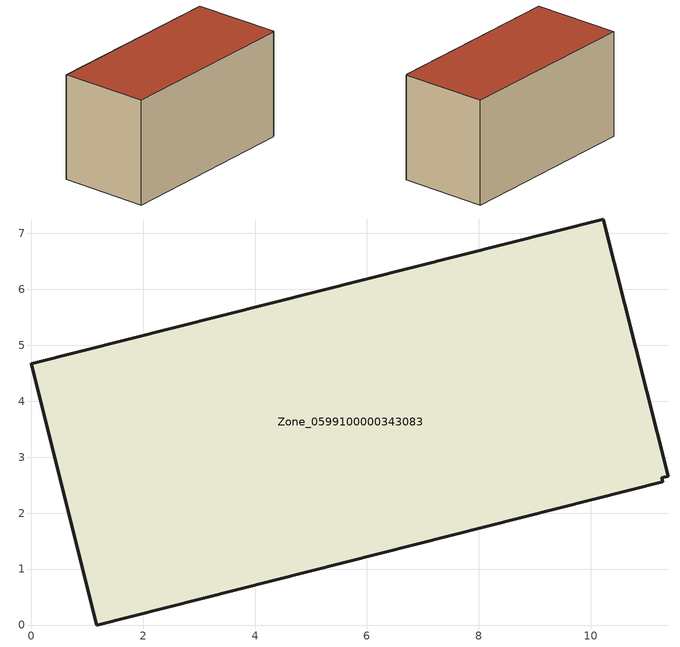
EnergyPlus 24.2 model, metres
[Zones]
Zone_0599100000343083
 floor ground (C_G): 11.39,2.66 11.27,2.63 11.29,2.56 1.17,0 0,4.67 10.23,7.26 z0
 wall outside (C_F): 11.39,2.66 10.23,7.26 0,4.67 1.17,0 11.29,2.56 11.27,2.63 11.39,2.66 z0:5.73
 roof outside (C_R): 11.27,2.63 11.39,2.66 10.23,7.26 0,4.67 1.17,0 11.29,2.56 z5.73
[BUILDING]
Pand.0599100000343083: North Axis=0; Terrain=City; Loads Convergence Tolerance Value=0.04; Temperature Convergence Tolerance Value=0.4; Solar Distribution=FullExterior; Maximum Number of Warmup Days=25; Minimum Number of Warmup Days=1
[Site:Location]
Rotterdam.The.Hague.AP_ZH_NLD Design_Conditions: Latitude=51.96; Longitude=4.45; Time Zone=1; Elevation=-4.5
[SITE:GROUNDTEMPERATURE:BUILDINGSURFACE]
18, 18, 18, 18, 18, 18, 18, 18, 18, 18, 18, 18
[MATERIAL] Thermal Absorptance=0.9; Solar Absorptance=0.7; Visible Absorptance=0.7
Name | Roughness | Thickness | Conductivity | Density | Specific Heat
G.TI.1992-2005 | MediumSmooth | 0.15 | 0.06 | 540 | 1210
F.TI.1992-2005 | Rough | 0.3 | 0.12 | 1920 | 840
R.TI.1992-2005 | MediumRough | 0.2 | 0.08 | 1500 | 1000
[CONSTRUCTION]
C_G: G.TI.1992-2005
C_F: F.TI.1992-2005
C_R: R.TI.1992-2005
[ZONE]
Zone_0599100000343083: Type=1; Multiplier=1; Ceiling Height=Autocalculate; Volume=Autocalculate; Floor Area=autocalculate; Part of Total Floor Area=Yes
[ZONEINFILTRATION:DESIGNFLOWRATE]
Infil_Zone_0599100000343083: Zone or ZoneList or Space or SpaceList=Zone_0599100000343083; Schedule=AlwaysOn; Design Flow Rate Calculation Method=Flow/Area; Flow Rate per Floor Area=0.0015; Constant Term Coefficient=1; Temperature Term Coefficient=0; Velocity Term Coefficient=0; Velocity Squared Term Coefficient=0
[HVACTEMPLATE:ZONE:IDEALLOADSAIRSYSTEM]
Zone_0599100000343083: Maximum Heating Supply Air Temperature=50; Minimum Cooling Supply Air Temperature=13; Maximum Heating Supply Air Humidity Ratio=0.0156; Minimum Cooling Supply Air Humidity Ratio=0.0077; Heating Limit=NoLimit; Cooling Limit=NoLimit; Dehumidification Control Type=ConstantSensibleHeatRatio; Cooling Sensible Heat Ratio=0.7; Dehumidification Setpoint=60; Humidification Control Type=None; Humidification Setpoint=30; Outdoor Air Method=None; Outdoor Air Flow Rate per Person=0.00944; Outdoor Air Flow Rate per Zone Floor Area=0; Outdoor Air Flow Rate per Zone=0; Demand Controlled Ventilation Type=None; Outdoor Air Economizer Type=NoEconomizer; Heat Recovery Type=None; Sensible Heat Recovery Effectiveness=0.7; Latent Heat Recovery Effectiveness=0.65
[ZONECONTROL:THERMOSTAT]
ThermostatControl_Zone_0599100000343083: Zone or ZoneList=Zone_0599100000343083; Control Type Schedule=DualSetpointControlType; Control 1=Thermostat_Zone_0599100000343083; Temperature Difference Between Cutout And Setpoint=0
[THERMOSTATSETPOINT:DUALSETPOINT]
Thermostat_Zone_0599100000343083: Heating Setpoint Temperature Schedule=HeatingSetpoint_Zone_0599100000343083; Cooling Setpoint Temperature Schedule=CoolingSetpoint_Zone_0599100000343083
[SCHEDULE:COMPACT]
HeatingSetpoint_Zone_0599100000343083: Through: 12/31, For: AllDays, Until: 24:00, 21
CoolingSetpoint_Zone_0599100000343083: Through: 12/31, For: AllDays, Until: 24:00, 24
DualSetpointControlType: Through: 12/31, For: AllDays, Until: 24:00, 4
AlwaysOn: Through: 12/31, For: AllDays, Until: 24:00, 1
